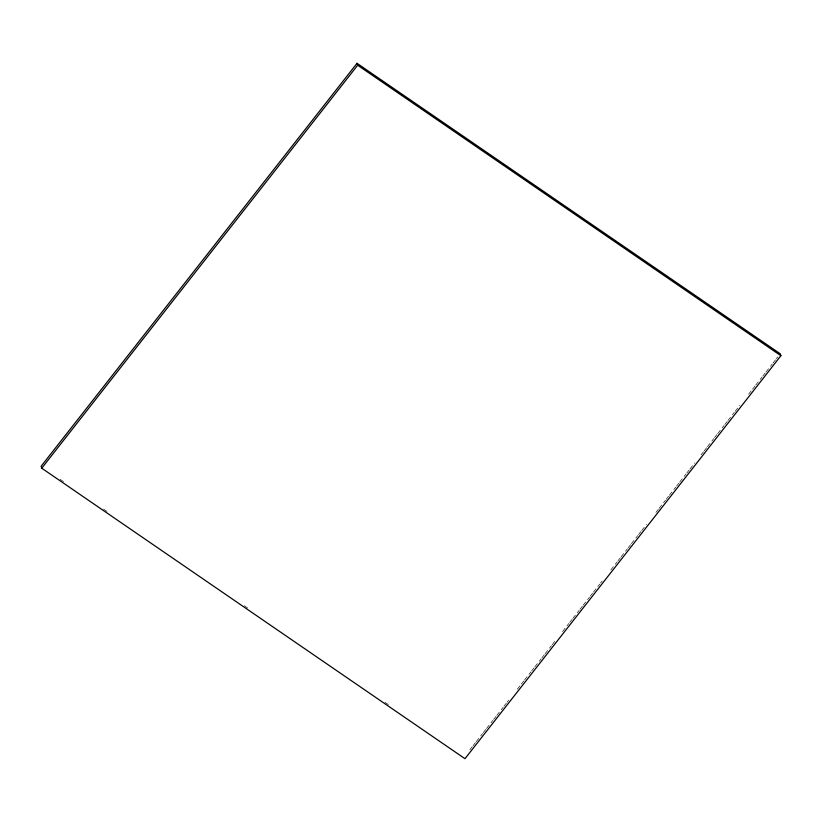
<?xml version="1.0" encoding="UTF-8"?>
<svg xmlns="http://www.w3.org/2000/svg" width="822" height="822" viewBox="0 0 822 822"><rect width="100%" height="100%" fill="white"/><g stroke="black" fill="none" stroke-linecap="round" stroke-linejoin="round"><path stroke-width="0.62" stroke-dasharray="4.11 3.08" d="M469.886 749.705L472.26 746.674M473.051 745.667L475.424 742.636M476.215 741.619L482.555 733.543M483.346 732.536L485.72 729.504M486.511 728.498L492.84 720.411M493.632 719.404L496.015 716.373M496.807 715.366L503.136 707.28M503.927 706.273L506.301 703.242M507.092 702.235L508.684 700.21M517.387 689.103L520.552 685.065M521.343 684.058L523.727 681.027M524.518 680.02L530.848 671.934M531.639 670.927L534.012 667.896M534.803 666.889L541.143 658.802M541.934 657.795L544.308 654.764M545.099 653.757L551.439 645.681M552.23 644.664L556.186 639.619M562.515 631.532L568.855 623.456M569.646 622.449L572.02 619.418M572.811 618.411L579.15 610.325M579.942 609.318L582.315 606.287M583.106 605.28L589.436 597.204M590.227 596.186L592.611 593.155M593.402 592.148L599.731 584.072M600.522 583.055L602.105 581.041M610.818 569.934L617.147 561.847M617.938 560.84L620.322 557.809M621.113 556.802L627.443 548.726M628.234 547.709L630.608 544.678M631.399 543.671L637.738 535.595M638.53 534.577L640.903 531.557M641.694 530.539L646.441 524.477M655.946 512.363L658.319 509.332M659.11 508.325L665.45 500.238M666.241 499.231L668.615 496.2M669.406 495.193L675.746 487.117M676.537 486.1L678.91 483.069M679.702 482.062L686.031 473.986M686.822 472.979L689.206 469.948M689.997 468.93L694.744 462.878M701.074 454.792L703.457 451.761M704.249 450.754L706.622 447.723M707.413 446.716L713.743 438.64M714.534 437.623L716.918 434.591M717.709 433.584L724.038 425.508M724.829 424.501L727.203 421.47M727.994 420.453L734.334 412.377M735.125 411.37L739.872 405.308M748.585 394.2L751.75 390.162M752.541 389.145L754.915 386.114M755.706 385.107L762.045 377.031M762.837 376.014L765.21 372.993M766.001 371.976L772.341 363.899M773.132 362.892L775.506 359.861M776.297 358.844L777.879 356.83M60.15 479.349L64.383 482.257M103.531 509.126L107.764 512.034M244.257 605.711L248.491 608.619M384.984 702.307L389.217 705.214"/><path stroke-width="1.23" d="M357.015 63.304L41.1 466.28L41.747 468.201L464.985 758.696L780.9 355.721L780.253 353.799L357.015 63.304L357.662 65.226L780.9 355.721M41.747 468.201L357.662 65.226"/></g></svg>
